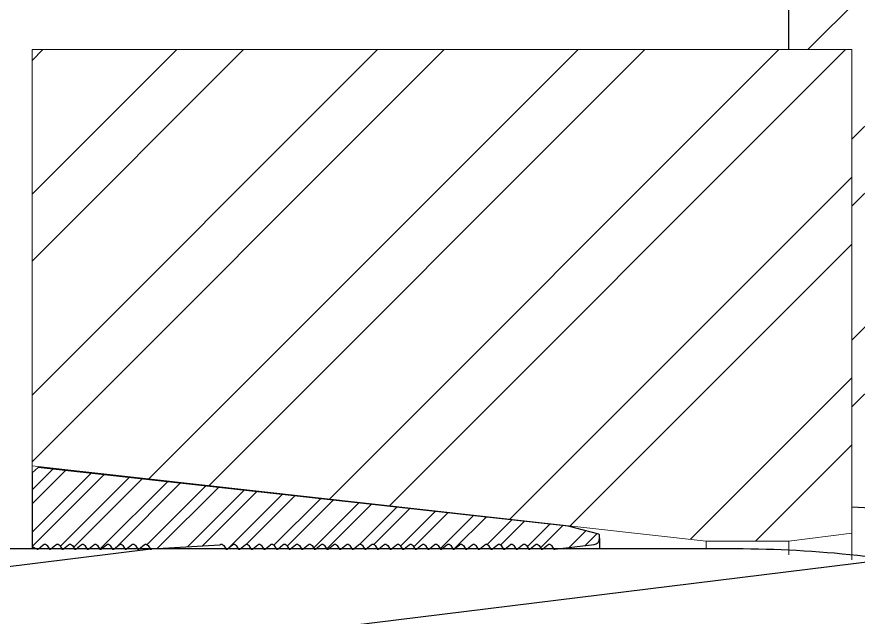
# Model space of a CAD drawing. Header units: millimetres. Extents: x 925681 to 1410834, y 71669 to 296428.
# Drawn here: x 1055210.8 to 1055277.5, y 291894.7 to 291942.3 of the extents above; entities that cross this region are included whole.
import ezdxf

# ---------------------------------------------------------------- set-up
doc = ezdxf.new("R2010")
doc.units = ezdxf.units.MM
doc.header["$LTSCALE"] = 100
for name, color, linetype, lineweight in [('Ap0311_H', 8, 'Continuous', 15), ('Ap0605-StrandSection', 41, 'Continuous', 25), ('STELL', 7, 'Continuous', 18)]:
    doc.layers.add(name, color=color, linetype=linetype, lineweight=lineweight)
doc.layers.add('CASTING', color=7, linetype='Continuous')
doc.layers.add('WEDGES', color=8, linetype='Continuous')

# ---------------------------------------------------------------- blocks, each defined once
blk = doc.blocks.new('*U389')
at = {"layer": 'Ap0311_H'}
h = blk.add_hatch(dxfattribs=at)
h.set_pattern_fill('ANSI32', color=256, scale=30, style=0)
h.set_pattern_definition([(45, (145, 635.0000000002037), (-7.954951288348659, 7.954951288348661), []), (45, (150.30330085, 635.0000000002037), (-7.954951288348659, 7.954951288348661), [])])
h.paths.add_polyline_path([(180, 675.9202291136316), (180, 677.5000000002037), (151, 740.0000000004366), (145, 740.0000000004366), (145, 694.0000000002037), (150, 694.0000000002037), (150, 657.7379611037868), (235.0000000000001, 653.2832998647064), (250, 642.5000000002037), (280, 638.5000000002037), (355, 635.0000000002037), (355, 640.0000000002037), (325, 644.0000000002037), (305, 650.0000000002037), (255, 652.6203889643948), (255, 662.5000000002037), (189.4766404377297, 665.933933766064, -0.3989595459737176)])
h = blk.add_hatch(dxfattribs=at)
h.set_pattern_fill('ANSI32', color=256, scale=30, style=0)
h.set_pattern_definition([(45, (85, 651.5500000002502), (-7.954951288348659, 7.954951288348661), []), (45, (90.30330084999991, 651.5500000002502), (-7.954951288348659, 7.954951288348661), [])])
h.paths.add_polyline_path([(138.4588612462393, 655.0500000002503), (144.9999999999997, 655.0500000002503), (150, 655.6639228047279), (150, 694.0000000002037), (85, 694.0000000002037), (85, 661.0000000002037)])
at = {"layer": 'Ap0605-StrandSection'}
h = blk.add_hatch(dxfattribs=at)
h.set_pattern_fill('ANSI31', color=41, scale=2.5, angle=322.0000000000001, style=0)
h.set_pattern_definition([(7.000000000000054, (1430, 30590.500000111), (-0.9673379132783588, 7.878335078652992), [])])
edge = h.paths.add_edge_path()
edge.add_line((35, 654.4500000001572), (140.7750290832482, 654.4500000001572))
edge.add_arc((140.7591524955548, 564.3922097115634), 90.05779168806201, 77.66713516022492, 89.98989913637052, ccw=False)
edge.add_line((159.994666846469, 652.3717575132323), (316.8311182209291, 629.9483837897133))
edge.add_arc((344.2249709171404, 821.5500000003814), 193.5500000002115, 261.8633939060534, 265.7852424623682)
edge.add_line((330, 628.5234404224611), (330, 615.5906527921034))
edge.add_arc((344.2249709156525, 821.550000001557), 206.4500000011999, 261.8633939064892, 266.0490332579993, ccw=False)
edge.add_line((315.005333153531, 617.1782424871053), (158.1688817790709, 639.6016162107408))
edge.add_arc((140.7588084844965, 562.7907252469146), 78.75927642366484, 77.2290379103729, 89.9881998426291)
edge.add_line((140.7750290832482, 641.5500000002503), (35, 641.5500000002503))
edge.add_line((35, 641.5500000002503), (35, 654.4500000001572))
at = {"layer": 'WEDGES'}
h = blk.add_hatch(dxfattribs=at)
h.set_pattern_fill('ANSI32', color=8, scale=0.25, style=0)
h.set_pattern_definition([(45, (1435, 30590.500000111), (-1.683798022700467, 1.683798022700467), []), (45, (1436.122532499954, 30590.500000111), (-1.683798022700467, 1.683798022700467), [])])
h.paths.add_polyline_path([(99.89616480330005, 654.753208888782, -0.4663076576993896), (100.1979274054756, 654.70000000039), (100.3422649732674, 654.4500000001572), (100.534814520739, 654.4500000001572), (100.8961648033001, 654.753208888782, -0.4663076576993896), (101.1979274054756, 654.70000000039), (101.3422649732674, 654.4500000001572), (101.534814520739, 654.4500000001572), (101.8961648033001, 654.753208888782, -0.4663076576993896), (102.1979274054756, 654.70000000039), (102.3422649732674, 654.4500000001572), (102.534814520739, 654.4500000001572), (102.8961648033001, 654.753208888782, -0.4663076576993896), (103.1979274054756, 654.70000000039), (103.3422649732674, 654.4500000001572), (103.534814520739, 654.4500000001572), (103.8961648033001, 654.753208888782, -0.4663076576993896), (104.1979274054756, 654.70000000039), (104.3422649732674, 654.4500000001572), (104.534814520739, 654.4500000001572), (104.8961648033001, 654.753208888782, -0.4663076576993896), (105.1979274054756, 654.70000000039), (105.3422649732674, 654.4500000001572), (105.534814520739, 654.4500000001572), (105.8961648033001, 654.753208888782, -0.4663076576993896), (106.1979274054756, 654.70000000039), (106.3422649732674, 654.4500000001572), (106.534814520739, 654.4500000001572), (106.8961648033001, 654.753208888782, -0.4663076576993896), (107.1979274054756, 654.70000000039), (107.3422649732674, 654.4500000001572), (107.534814520739, 654.4500000001572), (107.8961648033001, 654.753208888782, -0.4663076576993896), (108.1979274054756, 654.70000000039), (108.3422649732674, 654.4500000001572), (108.534814520739, 654.4500000001572), (108.8961648033001, 654.753208888782, -0.4663076576993896), (109.1979274054756, 654.70000000039), (109.3422649732674, 654.4500000001572), (109.534814520739, 654.4500000001572), (109.8961648033001, 654.753208888782, -0.4663076576993896), (110.1979274054756, 654.70000000039), (110.3422649732674, 654.4500000001572), (110.534814520739, 654.4500000001572), (110.8961648033001, 654.753208888782, -0.4663076576993896), (111.1979274054756, 654.70000000039), (111.3422649732674, 654.4500000001572), (111.534814520739, 654.4500000001572), (111.8961648033001, 654.753208888782, -0.4663076576993896), (112.1979274054756, 654.70000000039), (112.3422649732674, 654.4500000001572), (112.534814520739, 654.4500000001572), (112.8961648033001, 654.753208888782, -0.4663076576993896), (113.1979274054756, 654.70000000039), (113.3422649732674, 654.4500000001572), (113.534814520739, 654.4500000001572), (113.8961648033001, 654.753208888782, -0.4663076576993896), (114.1979274054756, 654.70000000039), (114.3422649732674, 654.4500000001572), (114.534814520739, 654.4500000001572), (114.8961648033001, 654.753208888782, -0.4663076576993896), (115.1979274054756, 654.70000000039), (115.3422649732674, 654.4500000001572), (115.534814520739, 654.4500000001572), (115.8961648033001, 654.753208888782, -0.4663076576993896), (116.1979274054756, 654.70000000039), (116.3422649732674, 654.4500000001572), (116.534814520739, 654.4500000001572), (116.8961648033001, 654.753208888782, -0.4663076576993896), (117.1979274054756, 654.70000000039), (117.3422649732674, 654.4500000001572), (117.534814520739, 654.4500000001572), (117.8961648033001, 654.753208888782, -0.4663076576993896), (118.1979274054756, 654.70000000039), (118.3422649732674, 654.4500000001572), (118.534814520739, 654.4500000001572), (118.8961648033001, 654.753208888782, -0.4663076576993896), (119.1979274054756, 654.70000000039), (119.3422649732674, 654.4500000001572), (119.534814520739, 654.4500000001572), (119.8961648033001, 654.753208888782, -0.4663076576993896), (120.1979274054756, 654.70000000039), (120.3422649732674, 654.4500000001572), (120.534814520739, 654.4500000001572), (120.8961648033001, 654.753208888782, -0.4663076576993896), (121.1979274054756, 654.70000000039), (121.3422649732674, 654.4500000001572), (121.534814520739, 654.4500000001572), (121.8961648033001, 654.753208888782, -0.4663076576993896), (122.1979274054756, 654.70000000039), (122.3422649732674, 654.4500000001572), (122.534814520739, 654.4500000001572), (122.8961648033001, 654.753208888782, -0.4663076576993896), (123.1979274054756, 654.70000000039), (123.3422649732674, 654.4500000001572), (123.534814520739, 654.4500000001572), (123.8961648033001, 654.753208888782, -0.4663076576993896), (124.1979274054756, 654.70000000039), (124.3422649732674, 654.4500000001572), (124.534814520739, 654.4500000001572), (124.8961648033001, 654.753208888782, -0.4663076576993896), (125.1979274054756, 654.70000000039), (125.3422649732674, 654.4500000001572), (125.534814520739, 654.4500000001572), (125.8961648033001, 654.753208888782, -0.4663076576993896), (126.1979274054756, 654.70000000039), (126.3422649732674, 654.4500000001572), (126.8460471386788, 654.4500000001572), (129.5609346716665, 654.7833462737908, 0.3788661087094612), (130, 655.2796193496033), (130, 655.4882057916548, 0.3394542589677611), (129.9258819045499, 655.5847983743006), (127.5, 656.2348114715132), (85.49609372485429, 660.8876219885133), (85, 660.4500000001572), (85, 654.6309401078324), (85.3133974596858, 654.4500000001572), (85.53481452073902, 654.4500000001572), (85.89616480330005, 654.753208888782, -0.4663076576993896), (86.19792740547564, 654.70000000039), (86.34226497326745, 654.4500000001572), (86.53481452073902, 654.4500000001572), (86.89616480330005, 654.753208888782, -0.4663076576993896), (87.19792740547564, 654.70000000039), (87.34226497326745, 654.4500000001572), (87.53481452073902, 654.4500000001572), (87.89616480330005, 654.753208888782, -0.4663076576993896), (88.19792740547564, 654.70000000039), (88.34226497326745, 654.4500000001572), (88.53481452073902, 654.4500000001572), (88.89616480330005, 654.753208888782, -0.4663076576993896), (89.19792740547564, 654.70000000039), (89.34226497326745, 654.4500000001572), (89.53481452073902, 654.4500000001572), (89.89616480330005, 654.753208888782, -0.4663076576993896), (90.19792740547564, 654.70000000039), (90.34226497326745, 654.4500000001572), (90.53481452073902, 654.4500000001572), (90.89616480330005, 654.753208888782, -0.4663076576993896), (91.19792740547564, 654.70000000039), (91.34226497326745, 654.4500000001572), (91.53481452073902, 654.4500000001572), (91.89616480330005, 654.753208888782, -0.4663076576993896), (92.19792740547564, 654.70000000039), (92.34226497326745, 654.4500000001572), (92.53481452073902, 654.4500000001572), (92.89616480330005, 654.753208888782, -0.4663076576993896), (93.19792740547564, 654.70000000039), (93.34226497326745, 654.4500000001572), (93.53481452073902, 654.4500000001572), (93.89616480330005, 654.753208888782, -0.4663076576993896), (94.19792740547564, 654.70000000039), (94.34226497326745, 654.4500000001572), (94.93814030539943, 654.4500000001572)])
blk.add_line((150, 656.5000000002037), (150, 694.0000000002037))
for points in [[(150, 653.5529201770842), (150, 656.5000000002037), (150, 656.5000000002037), (150, 694.0000000002037), (85, 694.0000000002037), (85, 654.4500000001572)], [(150, 655.6639228047279), (145, 655.0500000002503), (138.4588612462394, 655.0500000002503), (85, 661.0000000002037), (85, 694.0000000002037), (150, 694.0000000002037), (150, 656.5000000002037), (150, 656.5000000002037), (150, 655.6639228047279)], [(150, 655.6639228047279), (145, 655.0500000002503), (138.4588612462394, 655.0500000002503), (85, 661.0000000002037)], [(138.4588612462394, 655.0500000002503), (138.4588612462394, 654.4500000001572)], [(145, 653.9593472083507), (145, 655.0500000002503)]]:
    blk.add_lwpolyline(points)
at = {"layer": 'Ap0605-StrandSection', "color": 41}
blk.add_lwpolyline([(35, 654.4500000001572), (140.7750290832482, 654.4500000001572, -0.05382007604357138), (159.994666846469, 652.3717575132323), (316.8311182209291, 629.9483837897133, 0.01711396304778306), (330, 628.5234404224611), (330, 615.5906527921034, -0.01826532782934245), (315.005333153531, 617.1782424871053), (158.1688817790709, 639.6016162107408, 0.0557299349206769), (140.7750290832482, 641.5500000002503), (35, 641.5500000002503)], format="xyb", close=True, dxfattribs=at)
at = {"layer": 'CASTING'}
blk.add_lwpolyline([(145, 694.0000000002037), (145, 740.0000000004366), (151, 740.0000000004366), (180, 677.5000000002037), (180, 675.9202291136316, 0.3989595459737176), (189.4766404377297, 665.933933766064), (255, 662.5000000002037), (255, 652.6203889643948), (305, 650.0000000002037), (325, 644.0000000002037), (355, 640.0000000002037), (355, 635.0000000002037), (280, 638.5000000002037), (250, 642.5000000002037), (235, 653.2832998647064), (150, 657.7379611037868)], format="xyb", dxfattribs=at)
at = {"layer": 'WEDGES'}
blk.add_lwpolyline([(85.43882981780916, 654.400000000227, 0.1763269807081701), (85.5031085787341, 654.423395555903), (85.89616480330005, 654.753208888782, -0.4663076581538742), (86.19792740559205, 654.7000000001572), (86.35669873002917, 654.4250000002503, 0.2679491924291074), (86.39999999990687, 654.400000000227), (86.43882981780916, 654.400000000227, 0.1763269807081701), (86.5031085787341, 654.423395555903), (86.89616480330005, 654.753208888782, -0.4663076581538742), (87.19792740559205, 654.7000000001572), (87.35669873002917, 654.4250000002503, 0.2679491924291074), (87.39999999990687, 654.400000000227), (87.43882981780916, 654.400000000227, 0.1763269807081701), (87.5031085787341, 654.423395555903), (87.89616480330005, 654.753208888782, -0.4663076581538742), (88.19792740559205, 654.7000000001572), (88.35669873002917, 654.4250000002503, 0.2679491924291074), (88.39999999990687, 654.400000000227), (88.43882981780916, 654.400000000227, 0.1763269807081701), (88.5031085787341, 654.423395555903), (88.89616480330005, 654.753208888782, -0.4663076581538742), (89.19792740559205, 654.7000000001572), (89.35669873002917, 654.4250000002503, 0.2679491924291074), (89.39999999990687, 654.400000000227), (89.43882981780916, 654.400000000227, 0.1763269807081701), (89.5031085787341, 654.423395555903), (89.89616480330005, 654.753208888782, -0.4663076581538742), (90.19792740559205, 654.7000000001572), (90.35669873002917, 654.4250000002503, 0.2679491924291074), (90.39999999990687, 654.400000000227), (90.43882981780916, 654.400000000227, 0.1763269807081701), (90.5031085787341, 654.423395555903), (90.89616480330005, 654.753208888782, -0.4663076581538742), (91.19792740559205, 654.7000000001572), (91.35669873002917, 654.4250000002503, 0.2679491924291074), (91.39999999990687, 654.400000000227), (91.43882981780916, 654.400000000227, 0.1763269807081701), (91.5031085787341, 654.423395555903), (91.89616480330005, 654.753208888782, -0.4663076581538742), (92.19792740559205, 654.7000000001572), (92.35669873002917, 654.4250000002503, 0.2679491924291074), (92.39999999990687, 654.400000000227), (92.43882981780916, 654.400000000227, 0.1763269807081701), (92.5031085787341, 654.423395555903), (92.89616480330005, 654.753208888782, -0.4663076581538742), (93.19792740559205, 654.7000000001572), (93.35669873002917, 654.4250000002503, 0.2679491924291074), (93.39999999990687, 654.400000000227), (93.43882981780916, 654.400000000227, 0.1763269807081701), (93.5031085787341, 654.423395555903), (93.89616480330005, 654.753208888782, -0.4663076581538742), (94.19792740559205, 654.7000000001572), (94.35669873002917, 654.4250000002503, 0.2679491924291074), (94.39999999990687, 654.400000000227), (94.43882981780916, 654.400000000227, 0.1763269807081701), (94.5031085787341, 654.423395555903), (99.89616480330005, 654.753208888782, -0.4663076581538742), (100.1979274055921, 654.7000000001572), (100.3566987300292, 654.4250000002503, 0.2679491924291074), (100.3999999999069, 654.400000000227), (100.4388298178092, 654.400000000227, 0.1763269807081701), (100.5031085787341, 654.423395555903), (100.8961648033001, 654.753208888782, -0.4663076581538742), (101.1979274055921, 654.7000000001572), (101.3566987300292, 654.4250000002503, 0.2679491924291074), (101.3999999999069, 654.400000000227), (101.4388298178092, 654.400000000227, 0.1763269807081701), (101.5031085787341, 654.423395555903), (101.8961648033001, 654.753208888782, -0.4663076581538742), (102.1979274055921, 654.7000000001572), (102.3566987300292, 654.4250000002503, 0.2679491924291074), (102.3999999999069, 654.400000000227), (102.4388298178092, 654.400000000227, 0.1763269807081701), (102.5031085787341, 654.423395555903), (102.8961648033001, 654.753208888782, -0.4663076581538742), (103.1979274055921, 654.7000000001572), (103.3566987300292, 654.4250000002503, 0.2679491924291074), (103.3999999999069, 654.400000000227), (103.4388298178092, 654.400000000227, 0.1763269807081701), (103.5031085787341, 654.423395555903), (103.8961648033001, 654.753208888782, -0.4663076581538742), (104.1979274055921, 654.7000000001572), (104.3566987300292, 654.4250000002503, 0.2679491924291074), (104.3999999999069, 654.400000000227), (104.4388298178092, 654.400000000227, 0.1763269807081701), (104.5031085787341, 654.423395555903), (104.8961648033001, 654.753208888782, -0.4663076581538742), (105.1979274055921, 654.7000000001572), (105.3566987300292, 654.4250000002503, 0.2679491924291074), (105.3999999999069, 654.400000000227), (105.4388298178092, 654.400000000227, 0.1763269807081701), (105.5031085787341, 654.423395555903), (105.8961648033001, 654.753208888782, -0.4663076581538742), (106.1979274055921, 654.7000000001572), (106.3566987300292, 654.4250000002503, 0.2679491924291074), (106.3999999999069, 654.400000000227), (106.4388298178092, 654.400000000227, 0.1763269807081701), (106.5031085787341, 654.423395555903), (106.8961648033001, 654.753208888782, -0.4663076581538742), (107.1979274055921, 654.7000000001572), (107.3566987300292, 654.4250000002503, 0.2679491924291074), (107.3999999999069, 654.400000000227), (107.4388298178092, 654.400000000227, 0.1763269807081701), (107.5031085787341, 654.423395555903), (107.8961648033001, 654.753208888782, -0.4663076581538742), (108.1979274055921, 654.7000000001572), (108.3566987300292, 654.4250000002503, 0.2679491924291074), (108.3999999999069, 654.400000000227), (108.4388298178092, 654.400000000227, 0.1763269807081701), (108.5031085787341, 654.423395555903), (108.8961648033001, 654.753208888782, -0.4663076581538742), (109.1979274055921, 654.7000000001572), (109.3566987300292, 654.4250000002503, 0.2679491924291074), (109.3999999999069, 654.400000000227), (109.4388298178092, 654.400000000227, 0.1763269807081701), (109.5031085787341, 654.423395555903), (109.8961648033001, 654.753208888782, -0.4663076581538742), (110.1979274055921, 654.7000000001572), (110.3566987300292, 654.4250000002503, 0.2679491924291074), (110.3999999999069, 654.400000000227), (110.4388298178092, 654.400000000227, 0.1763269807081701), (110.5031085787341, 654.423395555903), (110.8961648033001, 654.753208888782, -0.4663076581538742), (111.1979274055921, 654.7000000001572), (111.3566987300292, 654.4250000002503, 0.2679491924291074), (111.3999999999069, 654.400000000227), (111.4388298178092, 654.400000000227, 0.1763269807081701), (111.5031085787341, 654.423395555903), (111.8961648033001, 654.753208888782, -0.4663076581538742), (112.1979274055921, 654.7000000001572), (112.3566987300292, 654.4250000002503, 0.2679491924291074), (112.3999999999069, 654.400000000227), (112.4388298178092, 654.400000000227, 0.1763269807081701), (112.5031085787341, 654.423395555903), (112.8961648033001, 654.753208888782, -0.4663076581538742), (113.1979274055921, 654.7000000001572), (113.3566987300292, 654.4250000002503, 0.2679491924291074), (113.3999999999069, 654.400000000227), (113.4388298178092, 654.400000000227, 0.1763269807081701), (113.5031085787341, 654.423395555903), (113.8961648033001, 654.753208888782, -0.4663076581538742), (114.1979274055921, 654.7000000001572), (114.3566987300292, 654.4250000002503, 0.2679491924291074), (114.3999999999069, 654.400000000227), (114.4388298178092, 654.400000000227, 0.1763269807081701), (114.5031085787341, 654.423395555903), (114.8961648033001, 654.753208888782, -0.4663076581538742), (115.1979274055921, 654.7000000001572), (115.3566987300292, 654.4250000002503, 0.2679491924291074), (115.3999999999069, 654.400000000227), (115.4388298178092, 654.400000000227, 0.1763269807081701), (115.5031085787341, 654.423395555903), (115.8961648033001, 654.753208888782, -0.4663076581538742), (116.1979274055921, 654.7000000001572), (116.3566987300292, 654.4250000002503, 0.2679491924291074), (116.3999999999069, 654.400000000227), (116.4388298178092, 654.400000000227, 0.1763269807081701), (116.5031085787341, 654.423395555903), (116.8961648033001, 654.753208888782, -0.4663076581538742), (117.1979274055921, 654.7000000001572), (117.3566987300292, 654.4250000002503, 0.2679491924291074), (117.3999999999069, 654.400000000227), (117.4388298178092, 654.400000000227, 0.1763269807081701), (117.5031085787341, 654.423395555903), (117.8961648033001, 654.753208888782, -0.4663076581538742), (118.1979274055921, 654.7000000001572), (118.3566987300292, 654.4250000002503, 0.2679491924291074), (118.3999999999069, 654.400000000227), (118.4388298178092, 654.400000000227, 0.1763269807081701), (118.5031085787341, 654.423395555903), (118.8961648033001, 654.753208888782, -0.4663076581538742), (119.1979274055921, 654.7000000001572), (119.3566987300292, 654.4250000002503, 0.2679491924291074), (119.3999999999069, 654.400000000227), (119.4388298178092, 654.400000000227, 0.1763269807081701), (119.5031085787341, 654.423395555903), (119.8961648033001, 654.753208888782, -0.4663076581538742), (120.1979274055921, 654.7000000001572), (120.3566987300292, 654.4250000002503, 0.2679491924291074), (120.3999999999069, 654.400000000227), (120.4388298178092, 654.400000000227, 0.1763269807081701), (120.5031085787341, 654.423395555903), (120.8961648033001, 654.753208888782, -0.4663076581538742), (121.1979274055921, 654.7000000001572), (121.3566987300292, 654.4250000002503, 0.2679491924291074), (121.3999999999069, 654.400000000227), (121.4388298178092, 654.400000000227, 0.1763269807081701), (121.5031085787341, 654.423395555903), (121.8961648033001, 654.753208888782, -0.4663076581538742), (122.1979274055921, 654.7000000001572), (122.3566987300292, 654.4250000002503, 0.2679491924291074), (122.3999999999069, 654.400000000227), (122.4388298178092, 654.400000000227, 0.1763269807081701), (122.5031085787341, 654.423395555903), (122.8961648033001, 654.753208888782, -0.4663076581538742), (123.1979274055921, 654.7000000001572), (123.3566987300292, 654.4250000002503, 0.2679491924291074), (123.3999999999069, 654.400000000227), (123.4388298178092, 654.400000000227, 0.1763269807081701), (123.5031085787341, 654.423395555903), (123.8961648033001, 654.753208888782, -0.4663076581538742), (124.1979274055921, 654.7000000001572), (124.3566987300292, 654.4250000002503, 0.2679491924291074), (124.3999999999069, 654.400000000227), (124.4388298178092, 654.400000000227, 0.1763269807081701), (124.5031085787341, 654.423395555903), (124.8961648033001, 654.753208888782, -0.4663076581538742), (125.1979274055921, 654.7000000001572), (125.3566987300292, 654.4250000002503, 0.2679491924291074), (125.3999999999069, 654.400000000227), (125.4388298178092, 654.400000000227, 0.1763269807081701), (125.5031085787341, 654.423395555903), (125.8961648033001, 654.753208888782, -0.4663076581538742), (126.1979274055921, 654.7000000001572), (126.3566987300292, 654.4250000002503, 0.2679491924291074), (126.3999999999069, 654.400000000227), (126.4388298178092, 654.400000000227), (129.5609346716665, 654.7833462737908, 0.3788661086949006), (130, 655.2796193496033), (130, 655.4882057916548, 0.3394542588633942), (129.9258819045499, 655.5847983743006), (127.5, 656.2348114715132), (85.49609372485429, 660.8876219885133), (85, 660.4500000001572), (85, 654.6309401078324), (85.39999999990687, 654.400000000227)], format="xyb", close=True, dxfattribs=at)
for points in [[(130, 655.2796193496033), (130, 654.4500000001572)], [(85, 654.6309401078324), (85, 654.4500000001572)]]:
    blk.add_lwpolyline(points, dxfattribs=at)

msp = doc.modelspace()

# ---------------------------------------------------------------- block references
at = {"layer": 'STELL'}
msp.add_blockref('*U389', (1055127.028346244, 291245.7147585241), dxfattribs=at)

doc.saveas('drawing.dxf')
